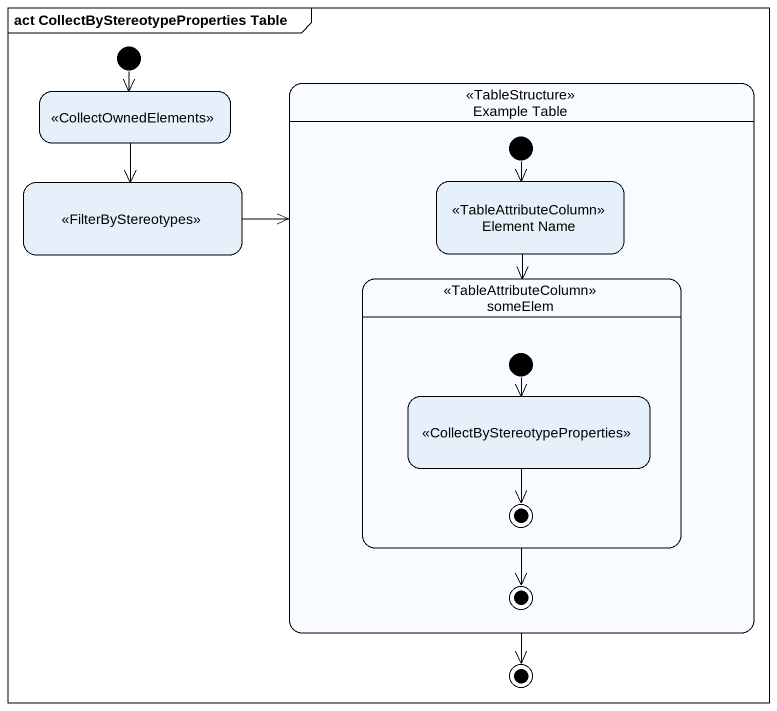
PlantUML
@startuml
mainframe act CollectByStereotypeProperties Table
hide empty description
state " " as state1 <<CollectOwnedElements>>
state "Example Table" as Example_Table <<TableStructure>> {
  state "Element Name" as Element_Name <<TableAttributeColumn>>
  state someElem <<TableAttributeColumn>> {
    state " " as state3 <<CollectByStereotypeProperties>>
    state3 --> [*]
    [*] --> state3
  }
  [*] --> Element_Name
  someElem --> [*]
}
state " " as state2 <<FilterByStereotypes>>
[*] --> state1
state1 --> state2
state2 -right-> Example_Table
Element_Name --> someElem
Example_Table --> [*]
@enduml
